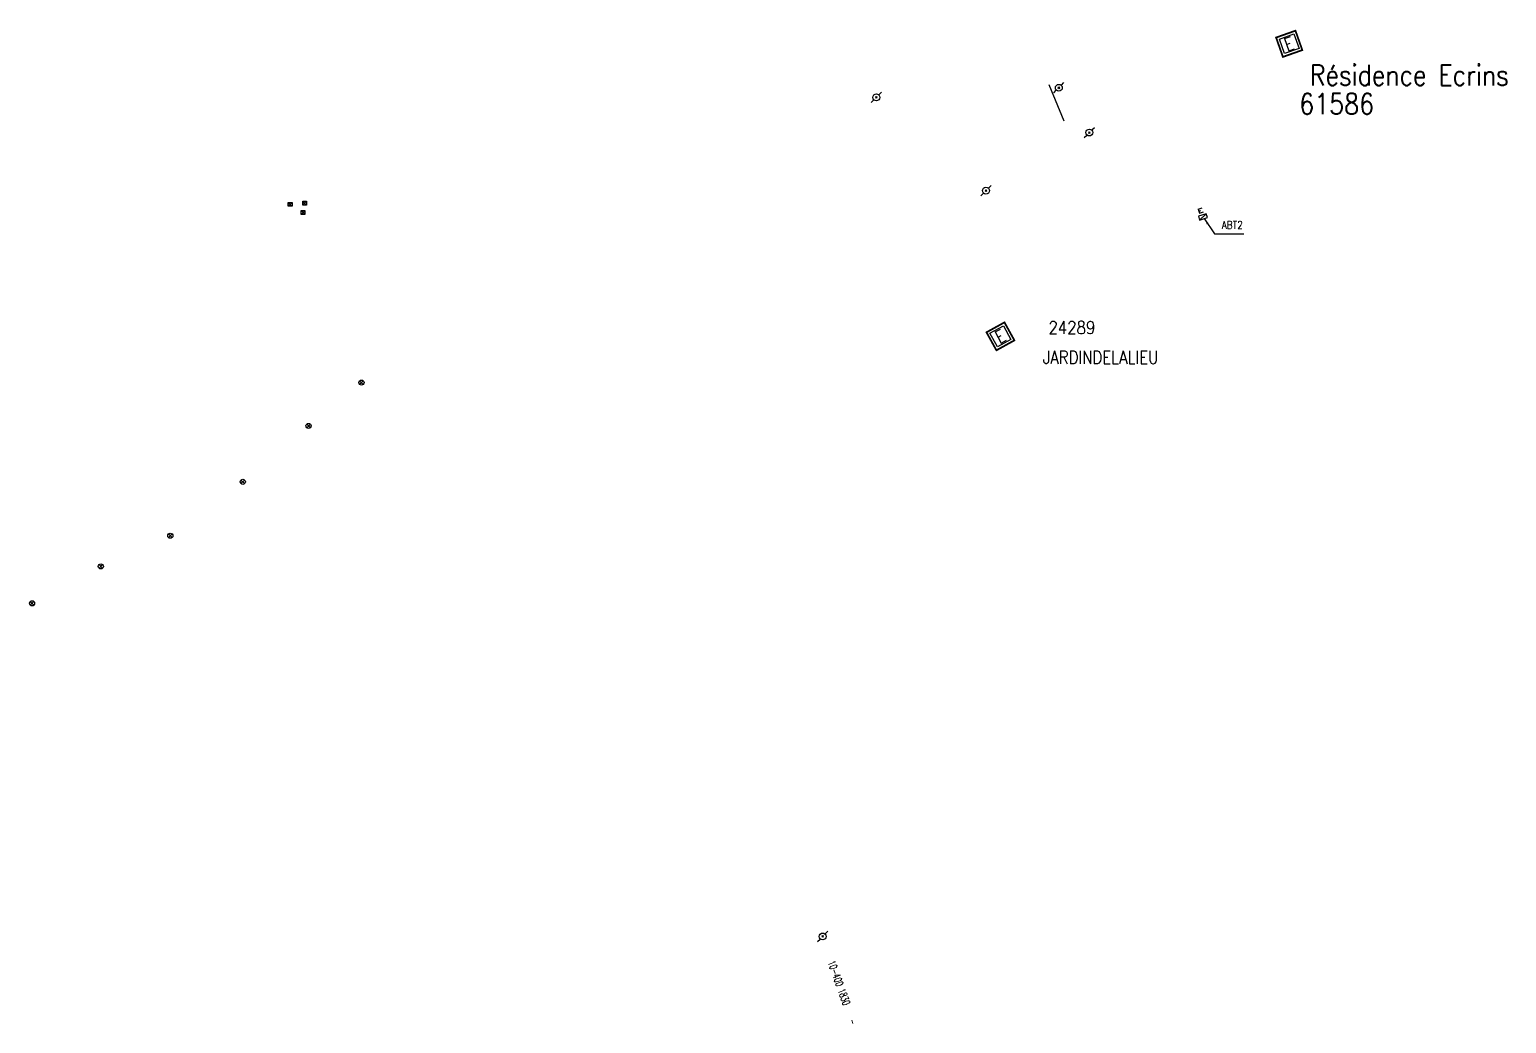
# Model space of a CAD drawing. Header units: millimetres. Extents: x 146992 to 147998, y 142998 to 144013.
# Drawn here: x 147003.5 to 147291.2, y 142997.9 to 143191.5 of the extents above; entities that cross this region are included whole.
import ezdxf
from ezdxf.enums import TextEntityAlignment as Align

# ---------------------------------------------------------------- set-up
doc = ezdxf.new("R2010")
doc.units = ezdxf.units.MM
doc.layers.get('0').update_dxf_attribs({"linetype": 'CONTINUOUS'})
for name, color, linetype in [('M_200', 7, 'CONTINUOUS'), ('W0104', 1, 'CONTINUOUS'), ('W0430', 7, 'CONTINUOUS'), ('W0469', 7, 'CONTINUOUS'), ('W0473', 7, 'CONTINUOUS'), ('W0492', 7, 'CONTINUOUS')]:
    doc.layers.add(name, color=color, linetype=linetype)
doc.styles.add('M_ROMANS', font='ROMANS.shx', dxfattribs={"width": 0.75})
doc.styles.get("Standard").update_dxf_attribs({"font": 'romans.shx', "width": 0.85})
doc.dimstyles.get("Standard").update_dxf_attribs({"dimtxt": 1.5, "dimasz": 1.2, "dimexe": 0.625, "dimexo": 0.625, "dimgap": 0.25, "dimtad": 1, "dimdec": 1, "dimzin": 0, "dimdsep": 46, "dimtxsty": 'Standard', "dimcen": -0.5, "dimadec": 0, "dimazin": 0, "dimtfac": 1, "dimtdec": 1, "dimtmove": 0, "dimatfit": 3, "dimfxl": 0, "dimtolj": 1, "dimtzin": 0, "dimarcsym": 0})

# ---------------------------------------------------------------- blocks, each defined once
blk = doc.blocks.new('M_200_59')
at = {"layer": 'M_200', "color": 0, "linetype": 'Continuous', "const_width": 0.35, "flags": 128}
blk.add_lwpolyline([(4, 4), (4, 0), (0, 0), (0, 4)], close=True, dxfattribs=at)
at = {"layer": 'M_200', "color": 0, "linetype": 'Continuous'}
blk.add_lwpolyline([(0.5, 3.5), (3.5, 3.5), (3.5, 0.5), (0.5, 0.5)], close=True, dxfattribs=at)
at = {"layer": 'M_200', "insert": (2, 2), "char_height": 2.5, "width": 4, "attachment_point": 5}
blk.add_mtext('E', dxfattribs=at)
at = {"layer": 'M_200', "color": 0, "linetype": 'Continuous', "width": 0.85}
for tag, p in [('NUM', (2, 17.06)), ('NOM', (2, 10.65))]:
    blk.add_attdef(tag, text='', height=4, dxfattribs=at).set_placement(p, align=Align.MIDDLE)
at = {"layer": 'M_200', "color": 0, "linetype": 'Continuous', "style": 'M_ROMANS', "width": 0.75, "flags": 3}
for tag, p in [('DEF_LEG', (1.87, -2.99)), ('DEF_COUP', (1.87, -5.49)), ('DEF_TYPE', (1.87, -7.99))]:
    blk.add_attdef(tag, text='', height=1.2, dxfattribs=at).set_placement(p, align=Align.MIDDLE)
blk = doc.blocks.new('T473')
for p, q in [((-0.166667, 0.166667), (0.166667, -0.166667)), ((-0.166667, -0.166667), (0.166667, 0.166667)), ((0.500001, 0.500001), (1.000002, 1.000002)), ((-1.000002, -1.000002), (-0.500001, -0.500001))]:
    blk.add_line(p, q)
blk.add_ellipse((0, 0), major_axis=(0.471405, 0.471405), ratio=1, start_param=5.4977871438, end_param=11.780972451)
blk = doc.blocks.new('T430')
at = {"flags": 128}
for points in [[(0.8, 0.8), (-0.8, 0.8)], [(-0.8, 0.8), (-0.8, 0)], [(0.8, 0.8), (-0.8, 0)], [(-0.8, 0), (0.8, 0)], [(-0.4, 2.1), (0.4, 2.1)], [(-0.4, 2.1), (-0.4, 1.3)], [(-0.4, 1.7), (0, 1.7)], [(-0.4, 1.3), (0.4, 1.3)], [(0.8, 0), (0.8, 0.8)]]:
    blk.add_lwpolyline(points, dxfattribs=at)
blk = doc.blocks.new('T469')
at = {"color": 0, "linetype": 'Continuous', "flags": 128}
for points in [[(-0.35, 0.35), (0.35, -0.35)], [(-0.35, -0.35), (0.35, 0.35)]]:
    blk.add_lwpolyline(points, dxfattribs=at)
at = {"color": 0, "linetype": 'Continuous'}
blk.add_circle((0, 0), 0.5, dxfattribs=at)
blk = doc.blocks.new('T492')
for p, q in [((0, 0), (0, 1)), ((0, 1), (1, 1)), ((1, 1), (1, 0)), ((1, 0), (0, 0))]:
    blk.add_line(p, q)
at = {"flags": 128}
for points in [[(0.85, 0.15), (0.15, 0.85)], [(0.15, 0.15), (0.85, 0.85)]]:
    blk.add_lwpolyline(points, dxfattribs=at)
blk.add_ellipse((0.5, 0.5), major_axis=(-0.354, 0.354), ratio=1, start_param=3.926991, end_param=10.210176)

msp = doc.modelspace()

# ---------------------------------------------------------------- linework, layer by layer
at = {"layer": 'W0104', "color": 252}
msp.add_lwpolyline([(147205.03, 143173.71), (147202.12, 143180.77)], dxfattribs=at)

# ---------------------------------------------------------------- block references
at = {"layer": 'M_200'}
ref = msp.add_blockref('M_200_59', (147247.66, 143186.21), dxfattribs=dict(at, rotation=19.41897028305201))
ref.add_attrib('NUM', '61586', dxfattribs={"color": 0, "linetype": 'Continuous', "height": 4, "width": 0.85}).set_placement((147258.14, 143177.06), align=Align.MIDDLE)
ref.add_attrib('NOM', 'Résidence Ecrins', dxfattribs={"color": 0, "linetype": 'Continuous', "height": 4, "width": 0.85}).set_placement((147272.27, 143182.76), align=Align.MIDDLE)
ref = msp.add_blockref('M_200_59', (147191.84, 143129.06), dxfattribs=dict(at, rotation=28.91990480289592))
ref.add_attrib('NUM', '24289', dxfattribs={"color": 0, "linetype": 'Continuous', "height": 2.5, "width": 0.85}).set_placement((147206.55, 143133.49), align=Align.MIDDLE)
ref.add_attrib('NOM', 'JARDINDELALIEU', dxfattribs={"color": 0, "linetype": 'Continuous', "height": 2.5, "width": 0.85}).set_placement((147212.14, 143127.68), align=Align.MIDDLE)
at = {"layer": 'W0430', "rotation": 18.07261867898358}
msp.add_blockref('T430', (147232.19, 143154.66), dxfattribs=at)
at = {"layer": 'W0469', "color": 252, "ltscale": 0.01}
for p in [(147068.13, 143122.77), (147057.82, 143114.32), (147045.01, 143103.44), (147030.89, 143092.94), (147017.35, 143086.96), (147003.96, 143079.77)]:
    msp.add_blockref('T469', p, dxfattribs=at)
at = {"layer": 'W0473', "color": 252}
for p in [(147204, 143180.2), (147168.45, 143178.32), (147209.95, 143171.48), (147189.8, 143160.16), (147157.99, 143014.88)]:
    msp.add_blockref('T473', p, dxfattribs=at)
at = {"layer": 'W0492', "ltscale": 0.01, "xscale": 0.75, "yscale": 0.75, "zscale": 0.75}
for p in [(147053.88, 143157.11), (147056.68, 143157.35), (147056.37, 143155.51)]:
    msp.add_blockref('T492', p, dxfattribs=at)

# ---------------------------------------------------------------- texts
at = {"layer": 'W0430', "insert": (147235.75, 143154.24), "char_height": 1.5, "attachment_point": 1}
msp.add_mtext('ABT2', dxfattribs=at)
at = {"layer": 'W0473', "color": 252, "linetype": 'Continuous', "width": 0.6}
msp.add_text('10-400 1830    -', height=1.5, rotation=289.6166, dxfattribs=at).set_placement((147161.85, 143003.94), align=Align.MIDDLE)

# ---------------------------------------------------------------- leaders
at = {"layer": 'W0430', "annotation_type": 0, "has_hookline": 1, "hookline_direction": 0, "text_width": 4.31}
msp.add_leader([(147232.34, 143154.71), (147234.3, 143151.74), (147235.5, 143151.74)], dimstyle='Standard', override={"dimgap": 0.25, "dimtad": 1}, dxfattribs=at)

doc.saveas('drawing.dxf')
